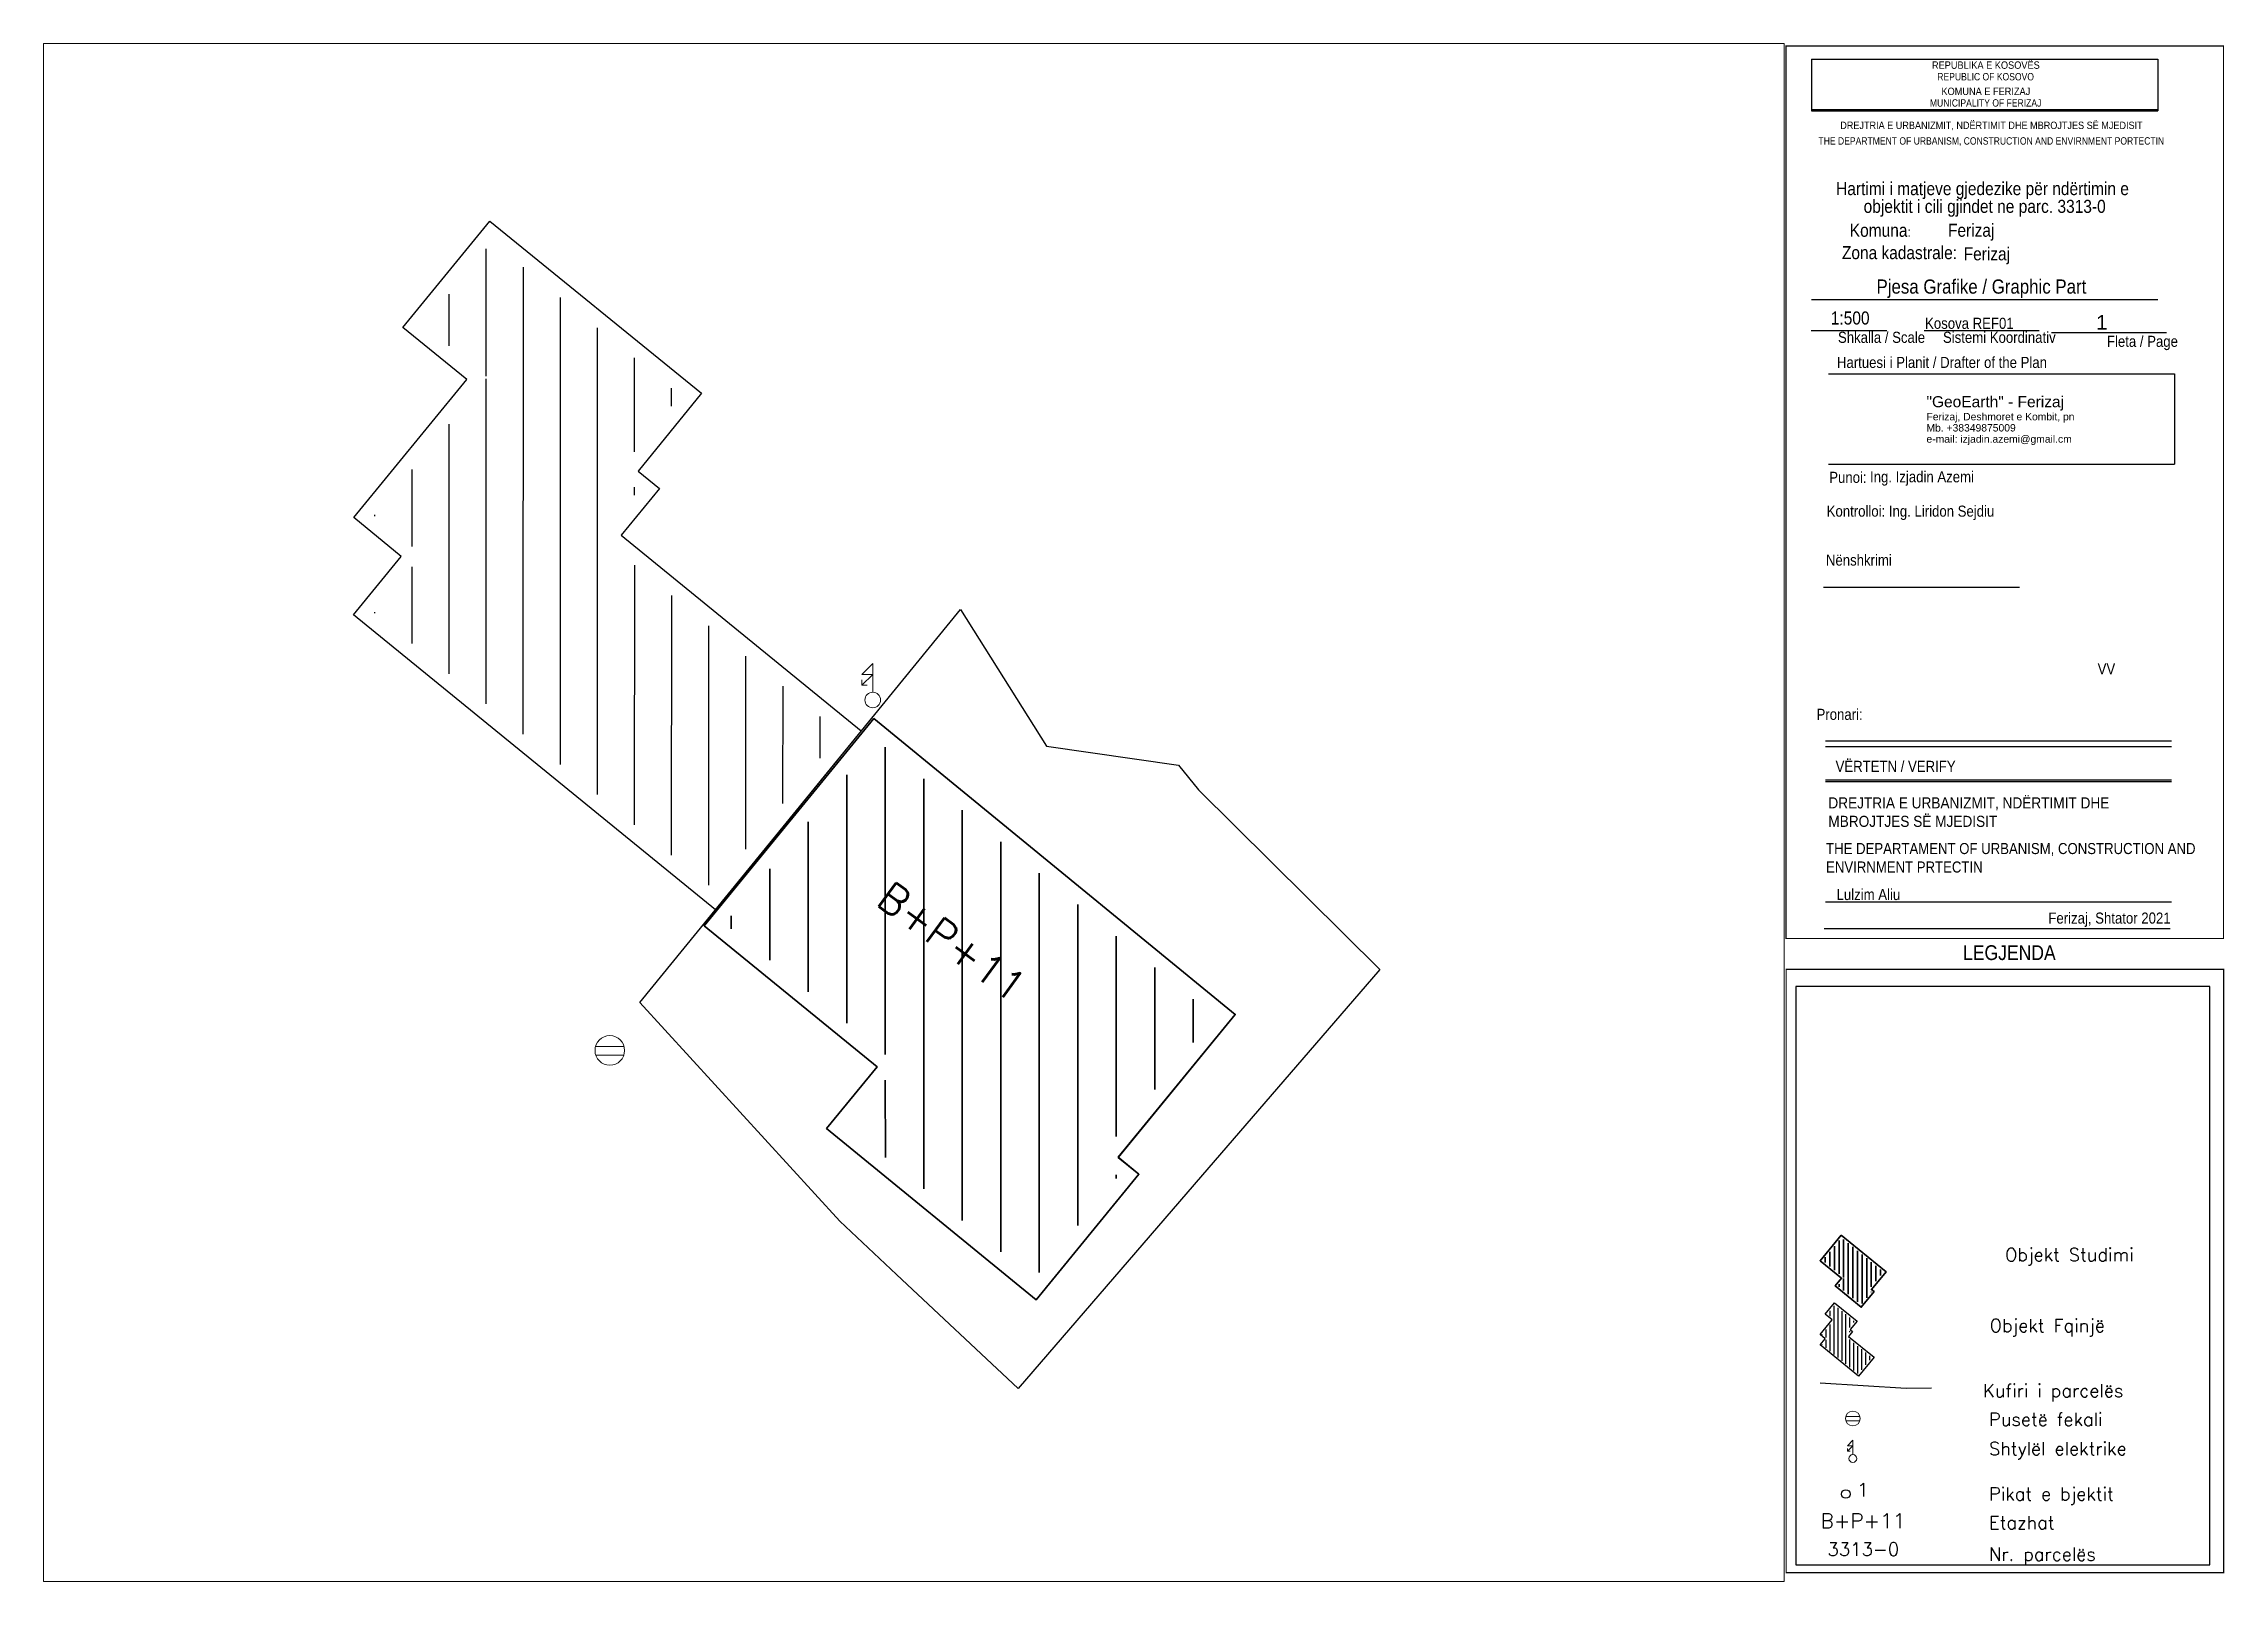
# Paper-space layout 'Situacioni' of a CAD drawing. Header units: metres, sheet in millimetres. Extents: x 0 to 295, y 0 to 208.
# The model-space entities are those that its viewports show. They can reach past a viewport. Long polylines and large blocks are cut down to what shows.
import ezdxf

# ---------------------------------------------------------------- set-up
doc = ezdxf.new("R2010")
doc.units = ezdxf.units.M
for name, color, linetype in [('_Korniza', 7, 'Continuous'), ('_LEGENDA', 250, 'Continuous'), ('Asfalt', 8, 'Continuous'), ('Etazha', 7, 'Continuous'), ('Korniza e jashtme', 7, 'Continuous'), ('Korniza txt', 7, 'Continuous'), ('Kufiri i parceles', 7, 'Continuous'), ('Legjenda', 7, 'Continuous'), ('Nr i parceles', 7, 'Continuous'), ('Objekt', 42, 'Continuous'), ('Parcele_baze', 7, 'Continuous'), ('Pikat e objektit', 7, 'Continuous')]:
    doc.layers.add(name, color=color, linetype=linetype)
doc.layers.add('A - Pllaka përdhes (mbi bodrum) polyline_Pen_No__6', color=5, linetype='Continuous', lineweight=35)
doc.styles.add('GENERATED_STYLE_2', font='arial.ttf')
doc.styles.add('GENERATED_STYLE_3', font='arial.ttf')
doc.styles.get("Standard").update_dxf_attribs({"font": 'simplex.shx'})

# ---------------------------------------------------------------- blocks, each defined once
blk = doc.blocks.new('Settling Basin - PK ujrat e zeza')
at = {"color": 21, "lineweight": 0, "flags": 128}
for points in [[(-0.95, 0.27), (0.96, 0.27)], [(-0.95, -0.33), (0.96, -0.33)]]:
    blk.add_lwpolyline(points, dxfattribs=at)
at = {"color": 21, "lineweight": 0}
blk.add_circle((0, 0), 1, dxfattribs=at)
blk = doc.blocks.new('Pole electricity_ Shtyllë Elekrike Druri - tension i lartë')
at = {"color": 1, "linetype": 'ByBlock', "lineweight": 0, "flags": 128}
for points in [[(0, 0.5), (0, 2.35), (-0.7, 1.65), (0, 1.65), (-0.7, 0.95)], [(-0.35, 0.95), (-0.7, 0.95), (-0.7, 1.3)]]:
    blk.add_lwpolyline(points, dxfattribs=at)
at = {"color": 1, "linetype": 'ByBlock', "lineweight": 0}
blk.add_circle((0, 0), 0.5, dxfattribs=at)

msp = doc.modelspace()

# ---------------------------------------------------------------- hatches: boundary and pattern name
at = {"layer": 'A - Pllaka përdhes (mbi bodrum) polyline_Pen_No__6', "linetype": 'Continuous', "lineweight": 35}
h = msp.add_hatch(dxfattribs=at)
h.set_pattern_fill('ANSI31', color=5, scale=0.82, angle=45)
h.paths.add_polyline_path([(7512591.27, 4691744.84), (7512581.07, 4691732.38), (7512592.76, 4691722.82), (7512589.35, 4691718.66), (7512601.97, 4691708.33), (7512607.65, 4691715.28), (7512606.26, 4691716.42), (7512614.17, 4691726.1)])
h.paths.add_polyline_path([(7512590.58, 4691743.75), (7512591.51, 4691743.75), (7512591.51, 4691745.63), (7512590.58, 4691745.63)], flags=9)
h.paths.add_polyline_path([(7512590.5, 4691733.62), (7512600.15, 4691726.57), (7512601.92, 4691728.99), (7512592.27, 4691736.04)], flags=24)
at = {"layer": 'Objekt'}
h = msp.add_hatch(dxfattribs=at)
h.set_pattern_fill('ANSI31', color=256, scale=0.79, angle=45)
h.paths.add_polyline_path([(7512572.64, 4691758.52), (7512575.22, 4691761.69), (7512573.78, 4691762.85), (7512578.06, 4691768.12), (7512565.31, 4691778.52), (7512560.69, 4691772.86), (7512565.02, 4691769.35), (7512557.36, 4691759.99), (7512560.59, 4691757.35), (7512557.36, 4691753.41), (7512580.28, 4691734.72), (7512588.88, 4691745.27)])

# ---------------------------------------------------------------- linework, layer by layer
at = {"flags": 128}
msp.add_lwpolyline([(7512591.13, 4691746.25), (7512579.66, 4691732.24), (7512591.35, 4691722.68), (7512587.94, 4691718.52), (7512602.11, 4691706.93), (7512609.06, 4691715.42), (7512607.67, 4691716.57), (7512615.58, 4691726.24)], dxfattribs=at)
at = {"layer": 'A - Pllaka përdhes (mbi bodrum) polyline_Pen_No__6', "color": 5, "linetype": 'Continuous', "lineweight": 35}
msp.add_lwpolyline([(7512591.13, 4691746.25), (7512579.66, 4691732.24), (7512591.35, 4691722.68), (7512587.94, 4691718.52), (7512602.11, 4691706.93), (7512609.06, 4691715.42), (7512607.67, 4691716.56), (7512615.58, 4691726.24)], close=True, dxfattribs=at)
at = {"layer": 'Objekt', "flags": 128}
msp.add_lwpolyline([(7512565.16, 4691779.92), (7512579.47, 4691768.27), (7512575.19, 4691763), (7512576.63, 4691761.83), (7512574.05, 4691758.66), (7512590.28, 4691745.42), (7512580.42, 4691733.31), (7512555.95, 4691753.27), (7512559.18, 4691757.21), (7512555.96, 4691759.85), (7512563.61, 4691769.2), (7512559.28, 4691772.71)], close=True, dxfattribs=at)
at = {"layer": 'Parcele_baze', "flags": 128}
msp.add_lwpolyline([(7512592.67, 4691708.63), (7512588.83, 4691712.24), (7512575.31, 4691727.05), (7512596.99, 4691753.63), (7512602.81, 4691744.39), (7512611.74, 4691743.11), (7512613.09, 4691741.44), (7512625.35, 4691729.27), (7512612.8, 4691714.72), (7512600.89, 4691700.92)], close=True, dxfattribs=at)

# ---------------------------------------------------------------- block references
at = {"layer": 'Legjenda', "color": 1, "xscale": 1.052631575391474, "yscale": 1.052631575391474, "zscale": 1.052631575391474}
msp.add_blockref('Pole electricity_ Shtyllë Elekrike Druri - tension i lartë', (7512591.06, 4691747.51), dxfattribs=at)
at = {"layer": 'Legjenda'}
msp.add_blockref('Settling Basin - PK ujrat e zeza', (7512573.28, 4691723.8, 611.39), dxfattribs=at)

# ---------------------------------------------------------------- texts
msp.add_text('B+P+11', height=2, rotation=323.8545).set_placement((7512591.2, 4691733.73))

psp = doc.layouts.new('Situacioni')

# ---------------------------------------------------------------- hatches: boundary and pattern name
at = {"layer": 'A - Pllaka përdhes (mbi bodrum) polyline_Pen_No__6', "linetype": 'Continuous', "lineweight": 35}
h = psp.add_hatch(dxfattribs=at)
h.set_pattern_fill('ANSI31', color=5, scale=0.196384, angle=45)
h.set_pattern_definition([(90, (-1867290.822, -1166260.9958), (-0.62351885099, 1e-16), [])])
h.paths.add_polyline_path([(248.92, 42.07), (243.23, 46.73), (240.69, 43.63), (243.6, 41.26), (242.75, 40.22), (245.88, 37.65), (247.3, 39.38), (246.95, 39.67)])
at = {"layer": 'Asfalt'}
h = psp.add_hatch(dxfattribs=at)
h.set_pattern_fill('AR-B816', color=256, scale=0.224409, angle=-48.1412)
h.set_pattern_definition([(311.8588498, (-1909272.38, 553027.2), (33.9624519, 30.4287645), []), (41.8588498, (-1909272.38, 553027.2), (3.5336873, 64.3912164), [45.5999764, -45.5999764])])
h.paths.add_polyline_path([(256.81, 47.97), (256.34, 49.96), (247.21, 49.72), (245.28, 49.74), (244.85, 49.99), (244.8, 50.92), (244.81, 51.25), (243.39, 51.22), (243.39, 51.17), (243.42, 50.04), (243.29, 49.69), (242.95, 49.47), (242.54, 49.43), (242.12, 49.42), (242.65, 47.62), (248.82, 47.75), (254.13, 47.91), (254.59, 47.64), (254.83, 46.87), (255.15, 45.6), (256.15, 45.54), (255.9, 46.74), (255.8, 47.48), (255.93, 47.87), (256.33, 47.96)])
at = {"layer": 'Objekt'}
h = psp.add_hatch(dxfattribs=at)
h.set_pattern_fill('ANSI31', color=256, scale=0.168172, angle=45)
h.set_pattern_definition([(90, (-1599000.8641, -998728.4204), (-0.53394567403, 9e-17), [])])
h.paths.add_polyline_path([(243.89, 33.33), (244.44, 34.01), (244.14, 34.25), (245.05, 35.38), (242.33, 37.59), (241.35, 36.38), (242.27, 35.64), (240.64, 33.64), (241.33, 33.08), (240.64, 32.24), (245.52, 28.27), (247.35, 30.51)])

# ---------------------------------------------------------------- linework, layer by layer
at = {"layer": '_Korniza', "const_width": 0.163}
psp.add_lwpolyline([(294.92, 207.98), (235.73, 207.98), (235.73, 87.21), (294.92, 87.21)], close=True, dxfattribs=at)
psp.add_lwpolyline([(294.95, 1.39), (294.95, 83.03), (235.76, 83.03), (235.76, 1.39), (294.95, 1.39)], dxfattribs=at)
at = {"layer": '_Korniza', "linetype": 'Continuous', "ltscale": 1000, "flags": 128}
psp.add_lwpolyline([(237.07, 2.46), (293.06, 2.46), (293.06, 80.73), (237.07, 80.73), (237.07, 2.46)], dxfattribs=at)
at = {"layer": '_LEGENDA', "linetype": 'Continuous', "ltscale": 1000}
for p, q in [((239.2, 206.19), (286.02, 206.19)), ((239.2, 199.41), (286.02, 199.41)), ((239.2, 199.19), (286.02, 199.19))]:
    psp.add_line(p, q, dxfattribs=at)
at = {"layer": '_LEGENDA', "linetype": 'Continuous', "ltscale": 1000, "flags": 128}
for points in [[(239.2, 206.19), (239.2, 199.19)], [(286.02, 206.19), (286.02, 199.19)]]:
    psp.add_lwpolyline(points, dxfattribs=at)
at = {"layer": 'A - Pllaka përdhes (mbi bodrum) polyline_Pen_No__6', "color": 5, "linetype": 'Continuous', "lineweight": 35}
psp.add_lwpolyline([(243.19, 47.08), (240.34, 43.6), (243.25, 41.22), (242.4, 40.19), (245.92, 37.3), (247.65, 39.42), (247.3, 39.7), (249.27, 42.11)], close=True, dxfattribs=at)
at = {"layer": 'Korniza txt', "linetype": 'Continuous', "ltscale": 1000}
for p, q in [((239.2, 173.68), (286.02, 173.68)), ((239.15, 169.47), (249.36, 169.47)), ((254.44, 169.47), (269.99, 169.47)), ((271.66, 169.23), (287.22, 169.23)), ((241.48, 163.64), (288.3, 163.64)), ((288.3, 163.64), (288.3, 156.11)), ((288.3, 156.11), (288.29, 151.4)), ((241.48, 151.4), (288.29, 151.4)), ((240.82, 134.77), (267.34, 134.77)), ((287.87, 113.9), (241.07, 113.9)), ((241.07, 113.21), (287.87, 113.21)), ((241.07, 108.69), (287.87, 108.69)), ((241.07, 108.47), (287.87, 108.47)), ((241.07, 92.17), (287.87, 92.17)), ((240.88, 88.58), (287.68, 88.58))]:
    psp.add_line(p, q, dxfattribs=at)
at = {"layer": 'Kufiri i parceles', "color": 1}
psp.add_circle((243.82, 12.03), 0.582, dxfattribs=at)
at = {"layer": 'Objekt', "flags": 128}
psp.add_lwpolyline([(242.3, 37.89), (245.35, 35.41), (244.44, 34.29), (244.74, 34.04), (244.19, 33.36), (247.65, 30.54), (245.55, 27.97), (240.34, 32.21), (241.03, 33.05), (240.34, 33.62), (241.97, 35.61), (241.05, 36.35)], close=True, dxfattribs=at)
at = {"layer": 'Parcele_baze', "flags": 128}
psp.add_lwpolyline([(240.34, 27.08), (252, 26.35), (255.42, 26.38)], dxfattribs=at)

# ---------------------------------------------------------------- block references
at = {"layer": 'Legjenda'}
psp.add_blockref('Settling Basin - PK ujrat e zeza', (244.78, 22.25), dxfattribs=at)
at = {"layer": 'Legjenda', "color": 1, "xscale": 1.052631575391474, "yscale": 1.052631575391474, "zscale": 1.052631575391474}
psp.add_blockref('Pole electricity_ Shtyllë Elekrike Druri - tension i lartë', (244.78, 16.83), dxfattribs=at)

# ---------------------------------------------------------------- texts
at = {"layer": 'Etazha', "insert": (246.15, 8.41), "char_height": 2, "attachment_point": 5}
psp.add_mtext_dynamic_manual_height_columns('B+P+11', width=2.1559, gutter_width=1, heights=[0], dxfattribs=at)
at = {"layer": 'Korniza txt', "linetype": 'Continuous', "lineweight": 18}
for s, insert, char_height, attachment_point, style in [('{\\W0.89;REPUBLIKA E KOSOVËS}', (262.77, 205.9), 1, 2, 'GENERATED_STYLE_2'), ('{\\W0.83;REPUBLIC OF KOSOVO }', (262.74, 204.33), 1, 2, 'GENERATED_STYLE_2'), ('{\\W0.83;MUNICIPALITY OF FERIZAJ}', (262.74, 200.78), 1, 2, 'GENERATED_STYLE_2'), ('{\\W0.89;KOMUNA E FERIZAJ}', (262.77, 202.35), 1, 2, 'GENERATED_STYLE_2'), ('{\\W0.88;DREJTRIA E URBANIZMIT, NDËRTIMIT DHE MBROJTJES SË MJEDISIT}', (263.53, 197.75), 1, 2, 'GENERATED_STYLE_2'), ('{\\W0.83;THE DEPARTMENT OF URBANISM, CONSTRUCTION AND ENVIRNMENT PORTECTIN}', (263.51, 195.64), 1, 2, 'GENERATED_STYLE_2'), ('{\\H1.3613x;\\W0.85;Komuna\\H0.73459x;:}', (248.48, 183.93), 1.2966, 2, 'GENERATED_STYLE_2'), ('{\\W0.85;Ferizaj}', (260.79, 183.93), 1.76, 2, 'GENERATED_STYLE_2'), ('{\\W0.85;Zona kadastrale:}', (251.09, 180.9), 1.76, 2, 'GENERATED_STYLE_2'), ('{\\W0.85;Ferizaj}', (262.91, 180.74), 1.76, 2, 'GENERATED_STYLE_2'), ('{\\W0.85;Pjesa Grafike / \\C253;\\c9605778;Graphic Part }', (262.17, 176.39), 1.9197, 2, 'GENERATED_STYLE_2'), ('{\\W0.85;1:500}', (244.42, 172.06), 1.7654, 2, 'GENERATED_STYLE_2'), ('{\\W0.85;Kosova REF01}', (260.54, 171.21), 1.5, 2, 'GENERATED_STYLE_2'), ('1', (278.46, 171.58), 1.97, 2, 'GENERATED_STYLE_2'), ('{\\W0.85;Shkalla / \\C253;\\c9605778;Scale }', (242.77, 169.31), 1.5, 1, 'GENERATED_STYLE_2'), ('{\\W0.85;Sistemi Koordinativ}', (256.97, 169.31), 1.5, 1, 'GENERATED_STYLE_2'), ('{\\W0.85;Fleta / \\C253;\\c9605778;Page }', (279.15, 168.77), 1.5, 1, 'GENERATED_STYLE_2'), ('{\\W0.85;Hartuesi i Planit / Drafter of the Plan }', (242.63, 165.92), 1.5, 1, 'GENERATED_STYLE_2'), ('{\\W0.85;Punoi: }', (241.59, 150.36), 1.5, 1, 'GENERATED_STYLE_2'), ('{\\W0.85;              Ing. Izjadin Azemi}', (240.18, 150.44), 1.5, 1, 'GENERATED_STYLE_2'), ('{\\W0.85;Kontrolloi: Ing. Liridon Sejdiu}', (241.24, 145.79), 1.5, 1, 'GENERATED_STYLE_2'), ('{\\W0.85;Nënshkrimi}', (241.14, 139.17), 1.5, 1, 'GENERATED_STYLE_2'), ('{\\W0.85;VV}', (277.89, 124.45), 1.5, 1, 'GENERATED_STYLE_2'), ('{\\W0.85;Pronari: }', (239.87, 118.29), 1.5, 1, 'GENERATED_STYLE_2'), ('{\\W0.85;VËRTETN / \\C252;\\c9605778;VERIFY }', (242.45, 111.25), 1.5, 1, 'GENERATED_STYLE_2'), ('{\\W0.88;DREJTRIA E URBANIZMIT, NDËRTIMIT DHE \\PMBROJTJES SË MJEDISIT}', (241.47, 106.31), 1.5, 1, 'GENERATED_STYLE_2'), ('{\\W0.85;Lulzim Aliu}', (242.58, 93.91), 1.5, 1, 'GENERATED_STYLE_3'), ('{\\fArial|b0|i0|c238|p34;\\W0.85;Ferizaj\\H1.0001x;, \\fArial|b0|i0|c0|p34;Shtator 2021}', (287.76, 90.72), 1.5, 3, 'GENERATED_STYLE_3')]:
    psp.add_mtext(s, dxfattribs=dict(at, insert=insert, char_height=char_height, attachment_point=attachment_point, style=style))
at = {"layer": 'Korniza txt', "linetype": 'Continuous', "lineweight": 18, "style": 'GENERATED_STYLE_2'}
for s, insert, char_height, width, attachment_point, line_spacing_factor in [('{\\W0.85;Hartimi i matjeve gjedezike për ndërtimin e  objektit i cili gjindet ne parc. 3313-0 }', (262.61, 189.57), 1.7654, 46.4367, 2, 0.816281), ('"GeoEarth" - Ferizaj\\P{\\H0.6664x;Ferizaj, Deshmoret e Kombit, pn\\PMb. +38349875009                                                          e-mail: izjadin.azemi@gmail.cm}', (254.74, 160.6), 1.5, 37.9273, 1, 0.908299)]:
    psp.add_mtext(s, dxfattribs=dict(at, insert=insert, char_height=char_height, width=width, attachment_point=attachment_point, line_spacing_factor=line_spacing_factor))
at = {"layer": 'Korniza txt', "color": 252, "linetype": 'Continuous', "lineweight": 18, "insert": (241.16, 100.13), "char_height": 1.5, "attachment_point": 1, "style": 'GENERATED_STYLE_3'}
psp.add_mtext('{\\fArial|b0|i0|c238|p34;\\W0.85;\\C252;\\c9605778;THE DEPARTAMENT \\fArial|b0|i0|c0|p34;O\\fArial|b0|i0|c238|p34;F URBANISM, C\\fArial|b0|i0|c0|p34;O\\fArial|b0|i0|c238|p34;NSTRUCTI\\fArial|b0|i0|c0|p34;O\\fArial|b0|i0|c238|p34;N AND \\fArial|b0|i0|c0|p34;\\P\\fArial|b0|i0|c238|p34;ENVIRNMENT PRTECTIN}', dxfattribs=at)
at = {"layer": 'Legjenda', "linetype": 'Continuous', "lineweight": 18, "insert": (265.95, 86.29), "char_height": 2, "width": 46.4367, "attachment_point": 2, "line_spacing_factor": 0.816281, "style": 'GENERATED_STYLE_2'}
psp.add_mtext('{\\W0.85;LEGJENDA}', dxfattribs=at)
at = {"layer": 'Legjenda', "lineweight": 15, "char_height": 1.765, "attachment_point": 1}
for s, insert, width in [('Objekt Studimi', (265.37, 45.3), 28.7073), ('Objekt Fqinjë', (263.29, 35.71), 28.7073), ('Kufiri i parcelës', (262.39, 26.9), 21.273), ('Pusetë fekali', (263.2, 23.01), 21.273), ('Shtylël elektrike', (263.2, 19.05), 21.273), ('Pikat e bjektit', (263.2, 12.93), 21.273), ('Etazhat', (263.2, 9.04), 21.273), ('Nr. parcelës', (263.2, 4.77), 21.273)]:
    psp.add_mtext(s, dxfattribs=dict(at, insert=insert, width=width))
at = {"layer": 'Nr i parceles', "insert": (246.2, 4.55), "char_height": 1.8, "attachment_point": 5}
psp.add_mtext_dynamic_manual_height_columns('3313-0', width=4.3653, gutter_width=1, heights=[0], dxfattribs=at)
at = {"layer": 'Pikat e objektit', "insert": (245.36, 13.51), "char_height": 1.8, "attachment_point": 1}
psp.add_mtext_dynamic_manual_height_columns('1', width=0.3766, gutter_width=1, heights=[0], dxfattribs=at)

# ---------------------------------------------------------------- viewports
at = {"layer": 'Korniza e jashtme', "view_target_point": (370776.43, 310629.57)}
psp.add_viewport(center=(117.77, 104.26), size=(235.4, 208.1095), view_center_point=(7141817.41, 4381110.33), view_height=104.0547, dxfattribs=at)

doc.saveas('drawing.dxf')
